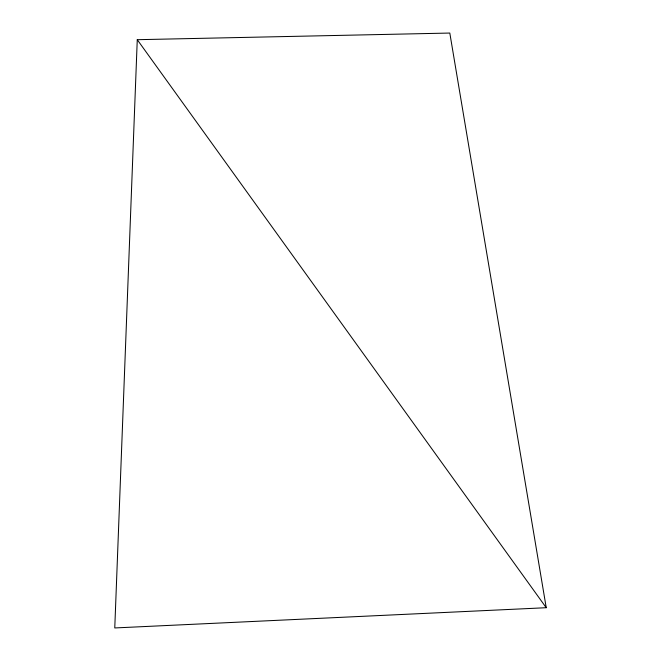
<?xml version="1.0" encoding="UTF-8"?>
<svg xmlns="http://www.w3.org/2000/svg" width="661" height="661" viewBox="0 0 661 661"><rect width="100%" height="100%" fill="white"/><g stroke="black" fill="none" stroke-linecap="round" stroke-linejoin="round"><path stroke-width="0.99" d="M137.265 39.693L114.766 627.95L546.234 607.707L449.81 33.05L137.265 39.693L546.234 607.707"/></g></svg>
